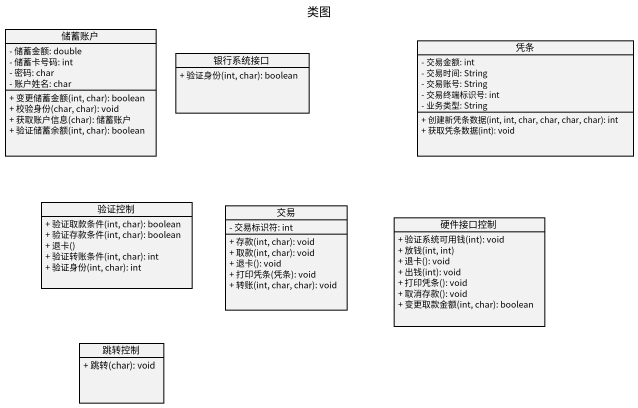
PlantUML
@startuml
title 类图
hide circle
hide empty members
skinparam classAttributeIconSize 0
class 储蓄账户 {
  - 储蓄金额: double
  - 储蓄卡号码: int
  - 密码: char
  - 账户姓名: char
  + 变更储蓄金额(int, char): boolean
  + 校验身份(char, char): void
  + 获取账户信息(char): 储蓄账户
  + 验证储蓄余额(int, char): boolean
}
class 银行系统接口 {
  + 验证身份(int, char): boolean
}
class 凭条 {
  - 交易金额: int
  - 交易时间: String
  - 交易账号: String
  - 交易终端标识号: int
  - 业务类型: String
  + 创建新凭条数据(int, int, char, char, char, char): int
  + 获取凭条数据(int): void
}
class 验证控制 {
  + 验证取款条件(int, char): boolean
  + 验证存款条件(int, char): boolean
  + 退卡()
  + 验证转账条件(int, char): int
  + 验证身份(int, char): int
}
class 交易 {
  - 交易标识符: int
  + 存款(int, char): void
  + 取款(int, char): void
  + 退卡(): void
  + 打印凭条(凭条): void
  + 转账(int, char, char): void
}
class 硬件接口控制 {
  + 验证系统可用钱(int): void
  + 放钱(int, int)
  + 退卡(): void
  + 出钱(int): void
  + 打印凭条(): void
  + 取消存款(): void
  + 变更取款金额(int, char): boolean
}
class 跳转控制 {
  + 跳转(char): void
}
@enduml
